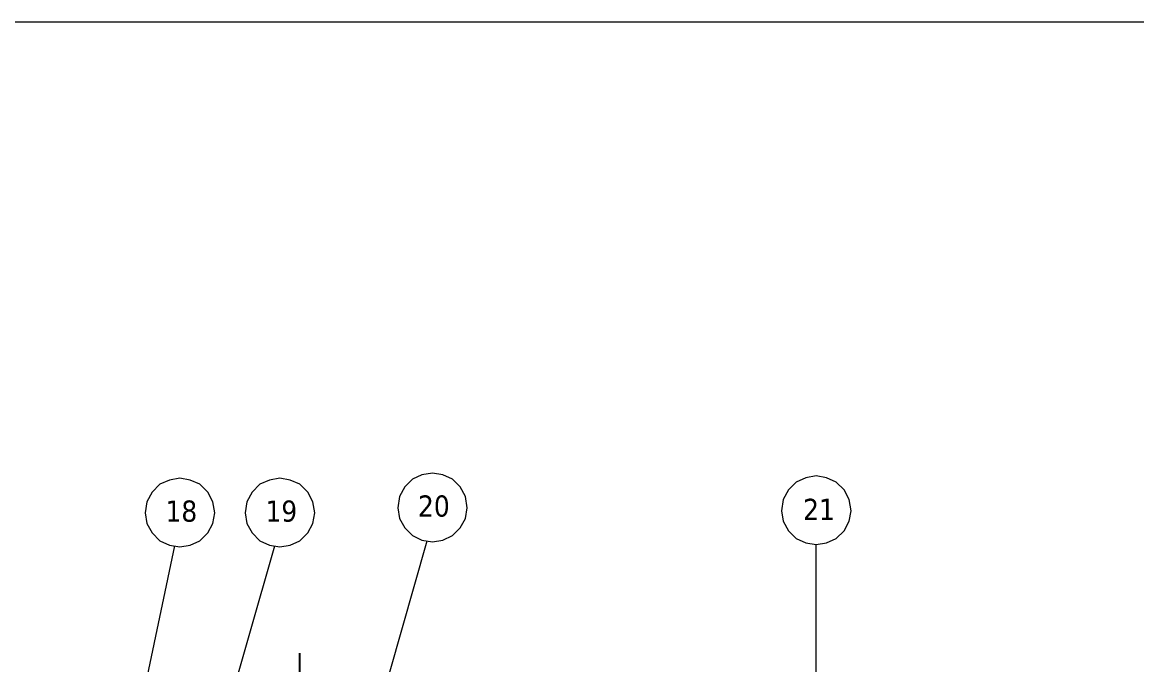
# Model space of a CAD drawing. Header units: millimetres. Extents: x 139713 to 150984, y -162976 to -156169.
# Drawn here: x 143554 to 145534, y -157310 to -156169 of the extents above; entities that cross this region are included whole.
import ezdxf

# ---------------------------------------------------------------- set-up
doc = ezdxf.new("R2010")
doc.units = ezdxf.units.MM
doc.header["$LTSCALE"] = 13
doc.linetypes.add('CENTERX2', pattern=[101.6, 63.5, -12.7, 12.7, -12.7])
doc.layers.add('1', color=4, linetype='Continuous')
doc.layers.add('2细实线', color=3, linetype='Continuous', lineweight=20)
doc.layers.add('铁心', color=3, linetype='Continuous', lineweight=0)
doc.styles.add('Tahoma$001', font='tahoma.ttf', dxfattribs={"height": 2.159784})

msp = doc.modelspace()

# ---------------------------------------------------------------- linework, layer by layer
at = {"layer": '1', "color": 1, "linetype": 'CENTERX2', "lineweight": -3, "ltscale": 0.1}
msp.add_line((144047.431, -159089.634), (144047.431, -157281.5), dxfattribs=at)
at = {"layer": '2细实线', "color": 3}
msp.add_line((149556.268, -156169.466), (139713.035, -156169.466), dxfattribs=at)
at = {"layer": '铁心'}
for points in [[(143896.144, -157040.724), (143892.831, -157020.845), (143883.796, -157003.678), (143869.941, -156989.823), (143852.773, -156982.293), (143834.401, -156978.98), (143815.727, -156982.293), (143798.861, -156989.823), (143785.006, -157003.678), (143775.669, -157020.845), (143772.657, -157040.724), (143775.669, -157059.397), (143785.006, -157076.264), (143798.861, -157090.118), (143815.727, -157097.949), (143834.401, -157100.961), (143852.773, -157097.949), (143869.941, -157090.118), (143883.796, -157076.264), (143892.831, -157059.397)], [(144073.739, -157040.724), (144070.426, -157020.845), (144061.39, -157003.678), (144047.536, -156989.823), (144030.368, -156982.293), (144011.996, -156978.98), (143993.322, -156982.293), (143976.455, -156989.823), (143962.601, -157003.678), (143953.264, -157020.845), (143950.252, -157040.724), (143953.264, -157059.397), (143962.601, -157076.264), (143976.455, -157090.118), (143993.322, -157097.949), (144011.996, -157100.961), (144030.368, -157097.949), (144047.536, -157090.118), (144061.39, -157076.264), (144070.426, -157059.397)], [(144344.646, -157031.68), (144341.333, -157011.802), (144332.297, -156994.634), (144318.443, -156980.779), (144301.275, -156973.25), (144282.903, -156969.937), (144264.229, -156973.25), (144247.362, -156980.779), (144233.508, -156994.634), (144224.171, -157011.802), (144221.159, -157031.68), (144224.171, -157050.354), (144233.508, -157067.22), (144247.362, -157081.075), (144264.229, -157088.906), (144282.903, -157091.918), (144301.275, -157088.906), (144318.443, -157081.075), (144332.297, -157067.22), (144341.333, -157050.354)], [(145026.349, -157036.767), (145023.036, -157016.889), (145014, -156999.721), (145000.146, -156985.867), (144982.978, -156978.337), (144964.606, -156975.024), (144945.932, -156978.337), (144929.066, -156985.867), (144915.211, -156999.721), (144905.874, -157016.889), (144902.862, -157036.767), (144905.874, -157055.441), (144915.211, -157072.307), (144929.066, -157086.162), (144945.932, -157093.993), (144964.606, -157097.005), (144982.978, -157093.993), (145000.146, -157086.162), (145014, -157072.307), (145023.036, -157055.441)]]:
    msp.add_lwpolyline(points, close=True, dxfattribs=at)
for points in [[(143752.224, -157445.189), (143825.064, -157099.455), (143825.064, -157099.455)], [(143867.431, -157572.636), (144002.659, -157099.455), (144002.659, -157099.455)], [(144162.433, -157479.282), (144273.566, -157090.412), (144273.566, -157090.412)], [(144964.606, -157405.376), (144964.606, -157097.005)]]:
    msp.add_lwpolyline(points, dxfattribs=at)

# ---------------------------------------------------------------- texts
at = {"layer": '铁心', "style": 'Tahoma$001'}
for s, p in [('18', (143808.614, -157056.278)), ('19', (143986.209, -157056.278)), ('20', (144257.116, -157047.234)), ('21', (144941.191, -157053.189))]:
    msp.add_text(s, height=37.5893, dxfattribs=at).set_placement(p)

doc.saveas('drawing.dxf')
